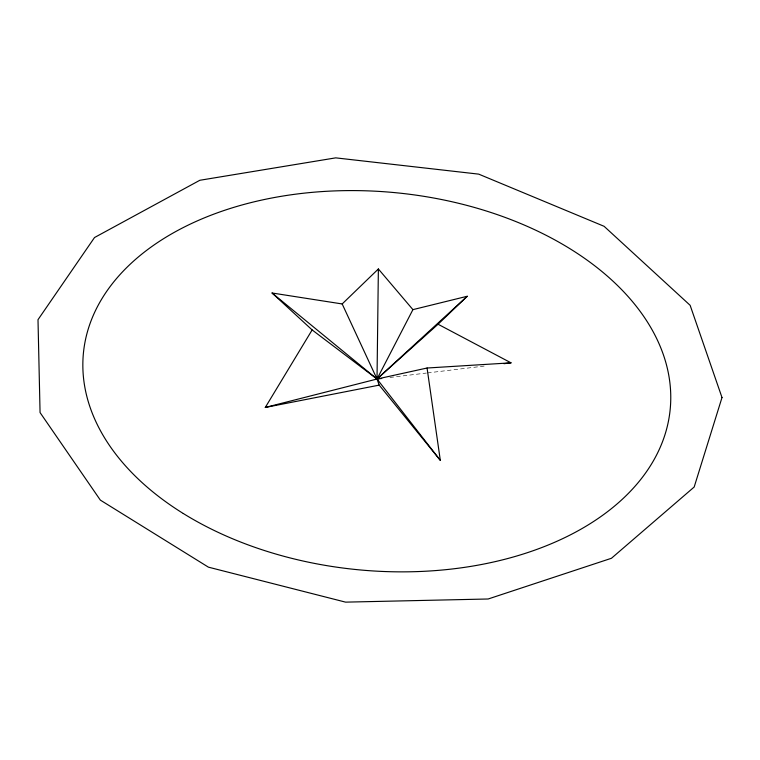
<?xml version="1.0" encoding="UTF-8"?>
<svg xmlns="http://www.w3.org/2000/svg" width="760" height="760" viewBox="0 0 760 760"><rect width="100%" height="100%" fill="white"/><g stroke="black" fill="none" stroke-linecap="round" stroke-linejoin="round"><path stroke-width="0.57" stroke-dasharray="3.8 2.85" d="M389.947 377.454L426.388 373.055M427.557 372.913L486.333 365.816"/><path stroke-width="1.14" d="M378.375 268.974L377.017 379.022L379.212 385.12L440.315 460.341L427.063 368.02L377.017 379.022L265.278 407.455L312.141 329.935L272.061 292.999L342.18 303.952L378.375 268.974L412.917 309.633L467.248 296.267L438.055 324.235L377.017 379.022L312.141 329.935M412.917 309.633L377.017 379.022L440.315 460.341M467.248 296.267L377.017 379.022L272.061 292.999M265.278 407.455L379.212 385.12M381.719 378.452L377.017 379.022L342.18 303.952M503.965 363.688L511.024 362.834L438.055 324.235M427.063 368.02L511.024 362.834M722 397.537L694.174 487.017L611.448 558.277L488.148 598.994L345.591 602.139L208.411 567.159L100.339 500.108L40.062 412.566L38 319.694L94.515 237.528L199.823 180.281L335.72 157.861L478.714 174.135L604.086 226.299L690.137 305.311L722 397.537M183.264 513.494A294.728 189.449 5.4 0 0 665.19 433.979A294.728 189.449 5.4 0 0 281.96 196.194A294.728 189.449 5.4 0 0 183.264 513.494"/></g></svg>
